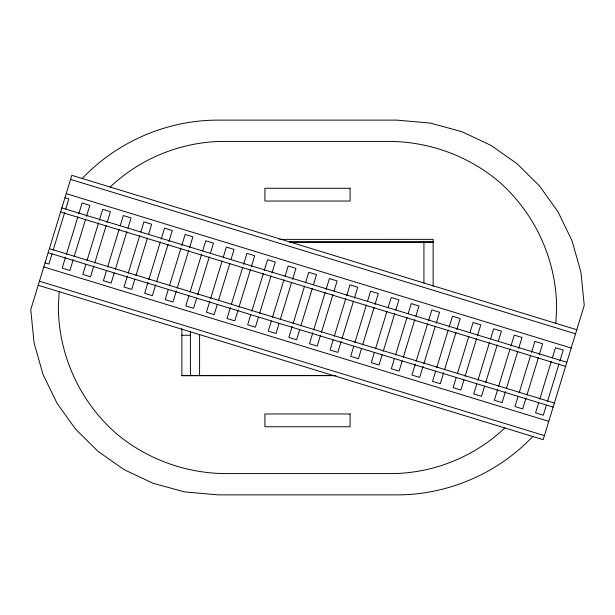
<?xml version="1.0" encoding="UTF-8"?>
<svg xmlns="http://www.w3.org/2000/svg" width="615" height="615" viewBox="0 0 615 615"><rect width="100%" height="100%" fill="white"/><g stroke="black" fill="none" stroke-linecap="round" stroke-linejoin="round"><path stroke-width="0.92" d="M59.148 291.687L58.371 307.5C58.694 355.916 80.627 403.086 117.45 434.521C147.462 459.29 185.569 473.089 224.46 473.581L390.54 473.581C432.652 473.658 474.326 456.968 504.823 427.948M555.852 323.313L556.621 307.5C556.306 259.084 534.374 211.906 497.55 180.479C467.538 155.71 429.431 141.911 390.54 141.419L224.46 141.419C182.347 141.342 140.666 158.032 110.17 187.052M51.998 253.972L48.916 264.066L45.041 262.882M53.121 250.305L64.629 212.675M65.751 209.008L68.834 198.906L64.967 197.722M65.559 257.116L62.192 268.125L69.925 270.492L73.293 259.484M66.397 254.364L77.905 216.734M78.743 213.982L82.11 202.965L89.852 205.333L86.484 216.349M74.138 256.724L85.639 219.101M85.885 264.335L82.794 274.428L90.536 276.796L93.903 265.78M87.007 260.66L98.508 223.037M99.353 220.278L102.72 209.269L110.454 211.637L107.087 222.645M94.741 263.028L106.249 225.398M106.487 270.631L103.405 280.724L111.138 283.092L114.229 272.999M107.61 266.964L119.118 229.334M120.24 225.667L123.323 215.565L131.064 217.933L127.974 228.027M115.351 269.324L126.851 231.701M127.374 276.012L124.007 287.028L131.748 289.396L134.831 279.295M128.22 273.26L139.72 235.637M140.843 231.963L143.933 221.869L151.667 224.237L148.584 234.33M135.953 275.628L147.462 237.997M147.984 282.316L144.617 293.324L152.351 295.692L155.718 284.684M148.822 279.564L160.331 241.933M161.168 239.181L164.536 228.165L172.277 230.533L168.91 241.549M156.564 281.924L168.064 244.301M168.31 289.534L165.22 299.628L172.961 301.996L176.328 290.98M169.433 285.86L180.933 248.237M181.779 245.485L185.146 234.469L192.879 236.837L189.512 247.845M177.166 288.227L188.674 250.597M188.913 295.83L185.83 305.932L193.571 308.292L196.654 298.198M190.035 292.163L201.543 254.533M202.666 250.866L205.748 240.765L213.49 243.133L210.399 253.226M197.776 294.531L209.277 256.901M209.807 301.212L206.44 312.228L214.174 314.596L217.264 304.502M210.645 298.46L222.146 260.837M223.268 257.162L226.358 247.069L234.092 249.436L231.009 259.53M218.387 300.827L229.887 263.197M230.41 307.515L227.043 318.532L234.784 320.892L238.151 309.883M231.255 304.763L242.756 267.133M243.594 264.381L246.961 253.372L254.702 255.732L251.335 266.749M238.989 307.131L250.497 269.501M250.736 314.734L247.653 324.828L255.386 327.195L258.477 317.102M251.858 311.059L263.366 273.437M264.204 270.685L267.571 259.668L275.312 262.036L271.945 273.045M259.599 313.427L271.1 275.797M271.346 321.03L268.255 331.131L275.997 333.491L279.079 323.398M272.468 317.363L283.969 279.733M285.091 276.066L288.181 265.972L295.915 268.332L292.548 279.348M280.202 319.731L291.71 282.101M292.233 326.419L288.865 337.427L296.599 339.795L299.69 329.702M293.071 323.659L304.579 286.036M305.701 282.362L308.784 272.268L316.525 274.636L313.435 284.73M300.812 326.027L312.312 288.404M312.835 332.715L309.468 343.731L317.209 346.091L320.576 335.083M313.681 329.963L325.181 292.333M326.027 289.58L329.394 278.572L337.128 280.932L334.045 291.033M321.414 332.331L332.923 294.7M333.161 339.934L330.078 350.027L337.812 352.395L341.179 341.379M334.283 336.259L345.791 298.636M346.629 295.884L349.997 284.868L357.738 287.236L354.371 298.244M342.025 338.627L353.525 301.004M353.771 346.237L350.681 356.331L358.422 358.691L361.505 348.597M354.893 342.563L366.394 304.932M367.516 301.265L370.607 291.172L378.34 293.532L374.973 304.548M362.627 344.93L374.135 307.3M374.374 352.533L371.291 362.627L379.025 364.995L382.115 354.901M375.496 348.866L387.004 311.236M388.127 307.562L391.209 297.468L398.951 299.836L395.86 309.929M383.237 351.227L394.738 313.604M394.415 358.66L391.325 368.754L399.066 371.122L402.149 361.028M395.537 354.986L407.038 317.363M408.16 313.688L411.251 303.595L418.984 305.963L415.901 316.056M403.271 357.353L414.779 319.723M415.302 364.042L411.935 375.058L419.668 377.418L423.035 366.409M416.14 361.289L427.648 323.659M428.486 320.907L431.853 309.899L439.594 312.259L436.227 323.275M423.881 363.657L435.382 326.027M435.628 371.26L432.537 381.354L440.279 383.722L443.646 372.705M436.75 367.586L448.25 329.963M449.096 327.211L452.463 316.195L460.197 318.562L456.83 329.571M444.484 369.953L455.992 332.331M456.23 377.556L453.147 387.658L460.881 390.018L463.971 379.924M457.352 373.889L468.861 336.259M469.983 332.592L473.066 322.498L480.807 324.858L477.44 335.875M465.094 376.257L476.594 338.627M476.84 383.86L473.75 393.954L481.491 396.321L484.574 386.228M477.963 380.185L489.463 342.563M490.586 338.888L493.676 328.794L501.41 331.162L498.327 341.256M485.696 382.553L497.204 344.93M497.727 389.241L494.36 400.257L502.101 402.617L505.461 391.609M498.565 386.489L510.073 348.859M510.911 346.107L514.278 335.098L522.02 337.458L518.653 348.474M506.583 387.934L517.807 351.227M518.053 396.46L514.97 406.553L522.704 408.921L526.071 397.905M519.175 392.793L530.676 355.163M531.521 352.41L534.889 341.394L542.622 343.762L539.255 354.77M526.917 395.153L538.417 357.53M538.663 402.763L535.573 412.857L543.314 415.217L546.397 405.124M539.785 399.089L551.286 361.459M552.408 357.792L555.491 347.698L563.232 350.058L559.865 361.074M547.519 401.457L559.027 363.826M82.233 178.511C117.134 141.635 167.28 120.002 218.071 120.125L396.929 120.125L430.377 123.1L461.88 131.687L490.908 145.371L516.954 163.621L539.493 185.93L558.005 211.775L571.981 240.642L580.906 272.007L584.25 305.348L543.183 439.671L38.199 285.283M532.767 436.489C497.866 473.365 447.72 494.998 396.929 494.875L218.071 494.875L184.615 491.9L153.12 483.305L124.092 469.629L98.046 451.372L75.507 429.062L56.995 403.217L43.012 374.358L34.094 342.993L30.75 309.645L71.817 175.329L576.801 329.717M279.764 239.389L433.129 239.366L433.129 286.39M289.703 242.064L433.129 242.064M289.703 242.133L433.129 242.133M289.703 242.333L433.129 242.333M181.856 335.244L190.389 335.244M181.871 328.61L181.871 375.634L335.913 375.557M181.871 375.634L335.721 375.634M70.571 179.403L575.555 333.791M66.212 193.656L571.197 348.044M61.854 207.908L566.838 362.296M60.608 211.983L565.592 366.371M49.4 248.629L554.392 403.025M48.155 252.704L553.146 407.092M43.803 266.956L548.788 421.344M39.445 281.209L544.429 435.605M423.92 242.064L423.92 283.092M199.591 334.614L199.591 375.634M190.389 331.746L190.389 375.634M350.089 188.259L264.911 188.259L264.911 201.036L350.089 201.036L350.089 188.259M350.089 413.964L264.911 413.964L264.911 426.741L350.089 426.741L350.089 413.964"/></g></svg>
